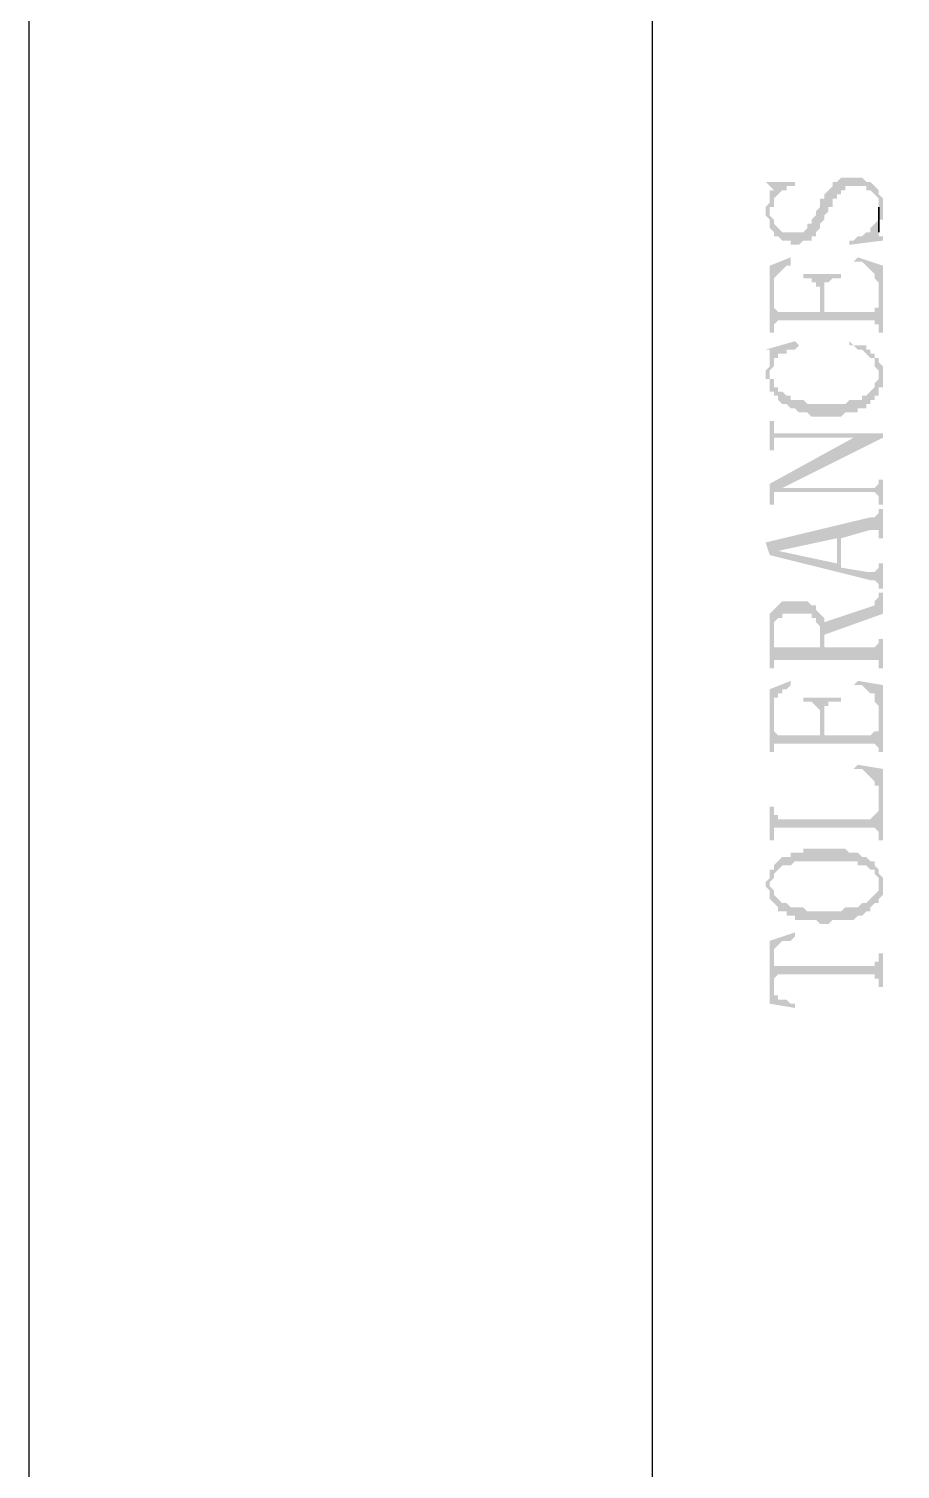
# Model space of a CAD drawing. Header units: millimetres. Extents: x 1399 to 2555, y 1196 to 1555.
# Drawn here: x 2134.8 to 2144.17, y 1458.39 to 1473.89 of the extents above; entities that cross this region are included whole.
import ezdxf

# ---------------------------------------------------------------- set-up
doc = ezdxf.new("R2010")
doc.units = ezdxf.units.MM

msp = doc.modelspace()

# ---------------------------------------------------------------- hatches: boundary and pattern name
at = {"transparency": 33554559}
for points in [[(2142.72514, 1471.93092), (2142.72514, 1471.88578), (2142.77027, 1471.84065), (2142.77027, 1471.79552), (2142.77027, 1471.75039), (2142.81541, 1471.70525), (2142.81541, 1471.66012), (2142.86054, 1471.66012), (2142.90567, 1471.61499), (2142.99594, 1471.61499), (2142.99594, 1471.56986), (2143.0862, 1471.56986), (2143.13133, 1471.61499), (2143.2216, 1471.61499), (2143.2216, 1471.66012), (2143.26673, 1471.66012), (2143.26673, 1471.70525), (2143.31186, 1471.75039), (2143.31186, 1471.79552), (2143.35699, 1471.84065), (2143.35699, 1471.88578), (2143.40213, 1471.93092), (2143.40213, 1471.97605), (2143.44726, 1471.97605), (2143.44726, 1472.06631), (2143.49239, 1472.06631), (2143.49239, 1472.11144), (2143.53752, 1472.11144), (2143.53752, 1472.15658), (2143.58265, 1472.15658), (2143.58265, 1472.20171), (2143.80831, 1472.20171), (2143.80831, 1472.15658), (2143.85345, 1472.15658), (2143.89858, 1472.11144), (2143.89858, 1472.11144), (2143.94371, 1472.06631), (2143.94371, 1471.97605), (2143.94371, 1471.79552), (2143.94371, 1471.84065), (2143.98884, 1471.84065), (2143.98884, 1471.93092), (2143.98884, 1471.97605), (2143.98884, 1472.06631), (2143.94371, 1472.11144), (2143.94371, 1472.15658), (2143.89858, 1472.20171), (2143.89858, 1472.20171), (2143.85345, 1472.24684), (2143.80831, 1472.24684), (2143.76318, 1472.29197), (2143.53752, 1472.29197), (2143.49239, 1472.24684), (2143.44726, 1472.24684), (2143.44726, 1472.20171), (2143.44726, 1472.20171), (2143.40213, 1472.15658), (2143.40213, 1472.15658), (2143.35699, 1472.11144), (2143.35699, 1472.06631), (2143.31186, 1472.06631), (2143.31186, 1471.97605), (2143.26673, 1471.93092), (2143.26673, 1471.88578), (2143.2216, 1471.84065), (2143.2216, 1471.79552), (2143.17646, 1471.79552), (2143.17646, 1471.75039), (2143.17646, 1471.75039), (2143.13133, 1471.70525), (2142.90567, 1471.70525), (2142.86054, 1471.75039), (2142.86054, 1471.75039), (2142.81541, 1471.79552), (2142.81541, 1471.84065), (2142.77027, 1471.88578), (2142.77027, 1472.11144), (2142.77027, 1472.02118), (2142.77027, 1472.02118), (2142.72514, 1471.97605)], [(2142.72514, 1472.24684), (2142.77027, 1472.20171), (2142.77027, 1472.20171), (2142.81541, 1472.15658), (2142.81541, 1471.97605), (2142.81541, 1472.06631), (2142.86054, 1472.11144), (2142.86054, 1472.11144), (2142.90567, 1472.15658), (2142.9508, 1472.15658), (2142.9508, 1472.20171), (2143.04107, 1472.20171), (2143.04107, 1472.24684)], [(2142.77027, 1472.11144), (2142.77027, 1471.93092), (2142.77027, 1471.97605), (2142.81541, 1471.97605), (2142.81541, 1472.15658), (2142.77027, 1472.15658)], [(2143.62779, 1471.61499), (2143.62779, 1471.56986), (2143.98884, 1471.61499), (2143.98884, 1471.66012), (2143.94371, 1471.66012), (2143.94371, 1471.70525), (2143.94371, 1471.88578), (2143.94371, 1471.84065), (2143.89858, 1471.79552), (2143.89858, 1471.79552), (2143.85345, 1471.75039), (2143.85345, 1471.70525), (2143.80831, 1471.70525), (2143.76318, 1471.66012), (2143.71805, 1471.66012), (2143.67292, 1471.61499)], [(2142.77027, 1471.3442), (2142.77027, 1470.62208), (2142.81541, 1470.62208), (2142.81541, 1471.11854), (2142.81541, 1471.2088), (2142.81541, 1471.2088), (2142.86054, 1471.25393), (2142.86054, 1471.25393), (2142.90567, 1471.29907), (2142.90567, 1471.29907), (2142.9508, 1471.3442), (2142.99594, 1471.3442), (2142.99594, 1471.43446)], [(2143.67292, 1471.38933), (2143.76318, 1471.38933), (2143.80831, 1471.3442), (2143.80831, 1471.3442), (2143.85345, 1471.29907), (2143.85345, 1471.29907), (2143.89858, 1471.25393), (2143.89858, 1471.2088), (2143.94371, 1471.16367), (2143.94371, 1471.11854), (2143.94371, 1470.62208), (2143.98884, 1470.62208), (2143.98884, 1471.3442), (2143.71805, 1471.43446)], [(2143.13133, 1471.25393), (2143.13133, 1471.2088), (2143.2216, 1471.2088), (2143.2216, 1471.16367), (2143.26673, 1471.16367), (2143.26673, 1471.11854), (2143.31186, 1471.11854), (2143.31186, 1470.84774), (2143.35699, 1471.0734), (2143.35699, 1471.16367), (2143.40213, 1471.16367), (2143.44726, 1471.2088), (2143.53752, 1471.2088), (2143.53752, 1471.25393)], [(2142.81541, 1470.66721), (2142.81541, 1470.71235), (2142.81541, 1470.71235), (2142.86054, 1470.75748), (2143.89858, 1470.75748), (2143.89858, 1470.71235), (2143.94371, 1470.71235), (2143.94371, 1470.66721), (2143.94371, 1470.93801), (2143.94371, 1470.89288), (2143.89858, 1470.89288), (2143.89858, 1470.84774), (2143.35699, 1470.84774), (2143.35699, 1471.0734), (2143.31186, 1470.84774), (2142.86054, 1470.84774), (2142.81541, 1470.89288), (2142.81541, 1471.11854)], [(2142.72514, 1470.44155), (2142.77027, 1470.44155), (2142.77027, 1470.39642), (2142.77027, 1469.99023), (2142.77027, 1470.21589), (2142.81541, 1470.26103), (2142.81541, 1470.35129), (2142.86054, 1470.35129), (2142.86054, 1470.39642), (2142.9508, 1470.39642), (2142.9508, 1470.44155), (2143.04107, 1470.44155), (2143.0862, 1470.48669), (2143.04107, 1470.53182)], [(2143.62779, 1470.48669), (2143.67292, 1470.48669), (2143.71805, 1470.44155), (2143.76318, 1470.44155), (2143.80831, 1470.39642), (2143.80831, 1470.39642), (2143.85345, 1470.35129), (2143.89858, 1470.35129), (2143.89858, 1470.26103), (2143.94371, 1470.21589), (2143.94371, 1470.17076), (2143.94371, 1470.35129), (2143.89858, 1470.35129), (2143.89858, 1470.39642), (2143.85345, 1470.39642), (2143.85345, 1470.44155), (2143.80831, 1470.44155), (2143.80831, 1470.48669), (2143.67292, 1470.48669), (2143.62779, 1470.53182)], [(2142.72514, 1470.17076), (2142.72514, 1470.12563), (2142.77027, 1470.12563), (2142.77027, 1469.99023), (2142.77027, 1470.39642), (2142.77027, 1470.35129), (2142.77027, 1470.26103), (2142.72514, 1470.21589)], [(2142.77027, 1469.99023), (2142.81541, 1469.99023), (2142.81541, 1469.9451), (2142.86054, 1469.9451), (2142.86054, 1469.89997), (2142.90567, 1469.85484), (2142.9508, 1469.85484), (2142.99594, 1469.8097), (2143.04107, 1469.8097), (2143.0862, 1469.76457), (2143.17646, 1469.76457), (2143.2216, 1469.71944), (2143.53752, 1469.71944), (2143.58265, 1469.76457), (2143.71805, 1469.76457), (2143.71805, 1469.8097), (2143.80831, 1469.8097), (2143.80831, 1469.85484), (2143.85345, 1469.85484), (2143.85345, 1469.89997), (2143.89858, 1469.89997), (2143.89858, 1469.9451), (2143.94371, 1469.9451), (2143.94371, 1470.03536), (2143.98884, 1470.03536), (2143.98884, 1470.17076), (2143.98884, 1470.21589), (2143.98884, 1470.26103), (2143.94371, 1470.30616), (2143.94371, 1470.35129), (2143.94371, 1470.12563), (2143.94371, 1470.12563), (2143.89858, 1470.0805), (2143.89858, 1470.03536), (2143.89858, 1470.03536), (2143.85345, 1469.99023), (2143.85345, 1469.99023), (2143.80831, 1469.9451), (2143.76318, 1469.9451), (2143.76318, 1469.89997), (2143.62779, 1469.89997), (2143.58265, 1469.85484), (2143.17646, 1469.85484), (2143.13133, 1469.89997), (2142.99594, 1469.89997), (2142.99594, 1469.9451), (2142.9508, 1469.9451), (2142.90567, 1469.99023), (2142.86054, 1469.99023), (2142.86054, 1470.03536), (2142.81541, 1470.03536), (2142.81541, 1470.12563), (2142.77027, 1470.12563), (2142.77027, 1470.17076)], [(2142.77027, 1469.67431), (2142.77027, 1469.35838), (2142.81541, 1469.35838), (2142.81541, 1469.44865), (2142.81541, 1469.49378), (2143.98884, 1469.49378), (2143.98884, 1469.53891), (2142.81541, 1469.53891), (2142.81541, 1469.58404), (2142.81541, 1469.67431)], [(2142.77027, 1468.99732), (2142.77027, 1468.77166), (2142.81541, 1468.77166), (2142.81541, 1468.90706), (2142.86054, 1468.90706), (2142.90567, 1468.95219), (2143.98884, 1469.49378), (2143.67292, 1469.49378)], [(2142.86054, 1468.90706), (2143.89858, 1468.90706), (2143.94371, 1468.86193), (2143.94371, 1468.77166), (2143.98884, 1468.77166), (2143.98884, 1469.04246), (2143.94371, 1469.04246), (2143.94371, 1468.99732), (2143.94371, 1468.99732), (2143.89858, 1468.95219), (2142.90567, 1468.95219)], [(2142.72514, 1468.36547), (2142.77027, 1468.23008), (2142.86054, 1468.27521), (2143.49239, 1468.41061), (2143.49239, 1468.13981), (2143.53752, 1468.41061), (2143.85345, 1468.50087), (2143.94371, 1468.50087), (2143.94371, 1468.41061), (2143.98884, 1468.41061), (2143.98884, 1468.72653), (2143.94371, 1468.72653), (2143.94371, 1468.6814), (2143.89858, 1468.63627), (2143.85345, 1468.63627)], [(2142.77027, 1468.23008), (2143.85345, 1467.95928), (2143.89858, 1467.95928), (2143.94371, 1467.91415), (2143.94371, 1467.86902), (2143.98884, 1467.86902), (2143.98884, 1468.13981), (2143.94371, 1468.13981), (2143.94371, 1468.09468), (2143.94371, 1468.09468), (2143.89858, 1468.04955), (2143.80831, 1468.04955), (2143.53752, 1468.09468), (2143.53752, 1468.41061), (2143.49239, 1468.13981), (2142.86054, 1468.27521), (2142.86054, 1468.27521)], [(2143.35699, 1467.50796), (2143.35699, 1467.37257), (2143.98884, 1467.59823), (2143.98884, 1467.82389), (2143.94371, 1467.82389), (2143.94371, 1467.77876), (2143.94371, 1467.77876), (2143.89858, 1467.73362), (2143.89858, 1467.68849)], [(2142.77027, 1467.4177), (2142.77027, 1467.01151), (2142.81541, 1467.01151), (2142.81541, 1467.4177), (2142.81541, 1467.50796), (2142.86054, 1467.55309), (2142.90567, 1467.55309), (2142.90567, 1467.59823), (2143.2216, 1467.59823), (2143.2216, 1467.55309), (2143.26673, 1467.55309), (2143.26673, 1467.50796), (2143.31186, 1467.46283), (2143.31186, 1467.23717), (2143.31186, 1467.59823), (2143.31186, 1467.59823), (2143.26673, 1467.64336), (2143.26673, 1467.68849), (2143.2216, 1467.68849), (2143.17646, 1467.73362), (2142.90567, 1467.73362), (2142.86054, 1467.68849), (2142.86054, 1467.68849), (2142.81541, 1467.64336), (2142.81541, 1467.64336), (2142.77027, 1467.59823), (2142.77027, 1467.50796), (2142.77027, 1467.46283)], [(2142.81541, 1467.05664), (2142.81541, 1467.10177), (2143.94371, 1467.10177), (2143.94371, 1467.01151), (2143.98884, 1467.01151), (2143.98884, 1467.32743), (2143.94371, 1467.32743), (2143.94371, 1467.2823), (2143.94371, 1467.2823), (2143.89858, 1467.23717), (2143.35699, 1467.23717), (2143.35699, 1467.50796), (2143.35699, 1467.55309), (2143.31186, 1467.59823), (2143.31186, 1467.23717), (2142.81541, 1467.23717), (2142.81541, 1467.37257)], [(2142.77027, 1466.78585), (2142.77027, 1466.10887), (2142.81541, 1466.10887), (2142.81541, 1466.56019), (2142.81541, 1466.69558), (2142.86054, 1466.69558), (2142.86054, 1466.74072), (2142.90567, 1466.74072), (2142.90567, 1466.78585), (2142.9508, 1466.78585), (2142.99594, 1466.83098), (2142.99594, 1466.87611)], [(2143.67292, 1466.83098), (2143.76318, 1466.83098), (2143.80831, 1466.78585), (2143.80831, 1466.78585), (2143.85345, 1466.74072), (2143.89858, 1466.74072), (2143.89858, 1466.65045), (2143.94371, 1466.60532), (2143.94371, 1466.10887), (2143.98884, 1466.10887), (2143.98884, 1466.83098), (2143.71805, 1466.87611)], [(2143.13133, 1466.69558), (2143.13133, 1466.65045), (2143.2216, 1466.65045), (2143.26673, 1466.60532), (2143.26673, 1466.60532), (2143.31186, 1466.56019), (2143.31186, 1466.28939), (2143.35699, 1466.51505), (2143.35699, 1466.60532), (2143.40213, 1466.60532), (2143.40213, 1466.65045), (2143.53752, 1466.65045), (2143.53752, 1466.69558)], [(2142.81541, 1466.10887), (2142.81541, 1466.19913), (2143.89858, 1466.19913), (2143.94371, 1466.154), (2143.94371, 1466.37966), (2143.94371, 1466.33453), (2143.89858, 1466.33453), (2143.85345, 1466.28939), (2143.35699, 1466.28939), (2143.35699, 1466.51505), (2143.31186, 1466.28939), (2142.86054, 1466.28939), (2142.81541, 1466.33453), (2142.81541, 1466.56019)], [(2143.67292, 1465.92834), (2143.76318, 1465.92834), (2143.80831, 1465.8832), (2143.80831, 1465.8832), (2143.85345, 1465.83807), (2143.85345, 1465.83807), (2143.89858, 1465.79294), (2143.89858, 1465.74781), (2143.94371, 1465.74781), (2143.94371, 1465.16109), (2143.98884, 1465.16109), (2143.98884, 1465.92834), (2143.71805, 1465.97347)], [(2142.77027, 1465.52215), (2142.77027, 1465.16109), (2142.81541, 1465.16109), (2142.81541, 1465.29649), (2143.89858, 1465.29649), (2143.94371, 1465.25135), (2143.94371, 1465.47702), (2143.94371, 1465.47702), (2143.89858, 1465.43188), (2143.89858, 1465.43188), (2143.85345, 1465.38675), (2142.86054, 1465.38675), (2142.86054, 1465.43188), (2142.81541, 1465.43188), (2142.81541, 1465.52215)], [(2142.77027, 1464.84516), (2142.77027, 1464.66464), (2142.77027, 1464.70977), (2142.81541, 1464.7549), (2142.81541, 1464.80003), (2142.81541, 1464.80003), (2142.86054, 1464.84516), (2142.86054, 1464.84516), (2142.90567, 1464.8903), (2142.99594, 1464.8903), (2143.04107, 1464.93543), (2143.71805, 1464.93543), (2143.71805, 1464.8903), (2143.80831, 1464.8903), (2143.85345, 1464.84516), (2143.89858, 1464.84516), (2143.89858, 1464.80003), (2143.94371, 1464.7549), (2143.94371, 1464.66464), (2143.94371, 1464.84516), (2143.94371, 1464.84516), (2143.89858, 1464.8903), (2143.89858, 1464.93543), (2143.85345, 1464.93543), (2143.80831, 1464.98056), (2143.76318, 1464.98056), (2143.71805, 1465.02569), (2143.62779, 1465.02569), (2143.58265, 1465.07083), (2143.13133, 1465.07083), (2143.13133, 1465.02569), (2142.99594, 1465.02569), (2142.99594, 1464.98056), (2142.90567, 1464.98056), (2142.86054, 1464.93543), (2142.86054, 1464.93543), (2142.81541, 1464.8903), (2142.81541, 1464.84516)], [(2142.72514, 1464.66464), (2142.72514, 1464.66464), (2142.77027, 1464.6195), (2142.77027, 1464.52924), (2142.77027, 1464.52924), (2142.81541, 1464.48411), (2142.81541, 1464.48411), (2142.86054, 1464.43898), (2142.86054, 1464.39384), (2142.9508, 1464.39384), (2142.9508, 1464.34871), (2143.04107, 1464.34871), (2143.04107, 1464.30358), (2143.26673, 1464.30358), (2143.31186, 1464.25845), (2143.40213, 1464.25845), (2143.44726, 1464.30358), (2143.67292, 1464.30358), (2143.71805, 1464.34871), (2143.76318, 1464.34871), (2143.80831, 1464.39384), (2143.85345, 1464.39384), (2143.85345, 1464.43898), (2143.89858, 1464.48411), (2143.94371, 1464.48411), (2143.94371, 1464.52924), (2143.94371, 1464.52924), (2143.98884, 1464.57437), (2143.98884, 1464.66464), (2143.98884, 1464.7549), (2143.98884, 1464.7549), (2143.94371, 1464.80003), (2143.94371, 1464.84516), (2143.94371, 1464.66464), (2143.94371, 1464.6195), (2143.94371, 1464.6195), (2143.89858, 1464.57437), (2143.89858, 1464.57437), (2143.85345, 1464.52924), (2143.85345, 1464.52924), (2143.80831, 1464.48411), (2143.76318, 1464.48411), (2143.71805, 1464.43898), (2143.58265, 1464.43898), (2143.53752, 1464.39384), (2143.17646, 1464.39384), (2143.13133, 1464.43898), (2142.99594, 1464.43898), (2142.9508, 1464.48411), (2142.90567, 1464.48411), (2142.86054, 1464.52924), (2142.86054, 1464.52924), (2142.81541, 1464.57437), (2142.81541, 1464.6195), (2142.77027, 1464.66464), (2142.77027, 1464.84516), (2142.77027, 1464.80003), (2142.77027, 1464.7549), (2142.72514, 1464.70977)], [(2142.77027, 1464.07792), (2142.81541, 1463.89739), (2142.81541, 1463.98765), (2142.81541, 1463.98765), (2142.86054, 1464.03279), (2142.86054, 1464.03279), (2142.90567, 1464.07792), (2142.99594, 1464.07792), (2143.04107, 1464.12305), (2143.04107, 1464.16818)], [(2142.77027, 1464.07792), (2142.77027, 1463.40094), (2143.04107, 1463.3558), (2143.04107, 1463.40094), (2142.99594, 1463.40094), (2142.9508, 1463.44607), (2142.86054, 1463.44607), (2142.86054, 1463.4912), (2142.81541, 1463.4912), (2142.81541, 1463.53633), (2142.81541, 1463.89739)], [(2142.81541, 1463.89739), (2142.81541, 1463.6266), (2142.81541, 1463.67173), (2142.81541, 1463.67173), (2142.86054, 1463.71686), (2143.89858, 1463.71686), (2143.89858, 1463.67173), (2143.94371, 1463.67173), (2143.94371, 1463.58146), (2143.98884, 1463.58146), (2143.98884, 1463.94252), (2143.94371, 1463.94252), (2143.94371, 1463.85226), (2143.89858, 1463.85226), (2143.89858, 1463.80712), (2142.81541, 1463.80712), (2142.81541, 1463.85226)]]:
    msp.add_hatch(color=256, dxfattribs=at).paths.add_polyline_path(points)

# ---------------------------------------------------------------- linework, layer by layer
msp.add_line((2141.50649, 1548.5531), (2141.50649, 1261.81215))
for points in [[(2554.80003, 1257.5531), (2554.80003, 1554.5531), (2134.80004, 1554.5531), (2134.80004, 1257.5531)], [(2143.94371, 1471.88578), (2143.94371, 1471.70525), (2143.94371, 1471.97605), (2143.94371, 1471.93092)]]:
    msp.add_lwpolyline(points, close=True)

doc.saveas('drawing.dxf')
